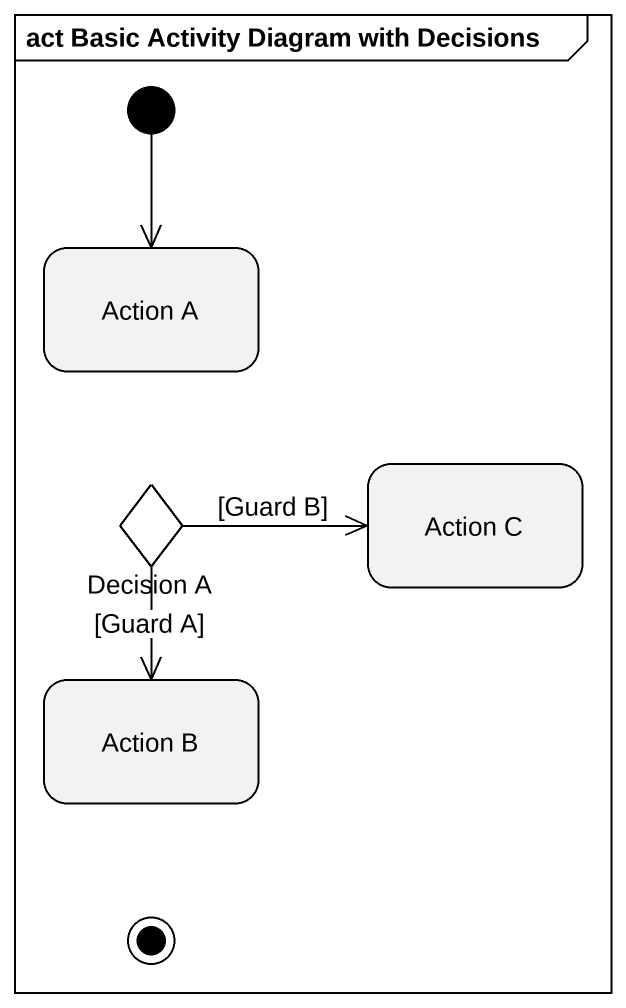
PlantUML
@startuml
mainframe act Basic Activity Diagram with Decisions
hide empty description
state "Action A" as Action_A
state "Decision A" as Decision_A <<choice>>
state "Action C" as Action_C
state "Action B" as Action_B
state final1 <<end>>
[*] --> Action_A
Decision_A -right-> Action_C : [Guard B]
Decision_A --> Action_B : [Guard A]
@enduml
